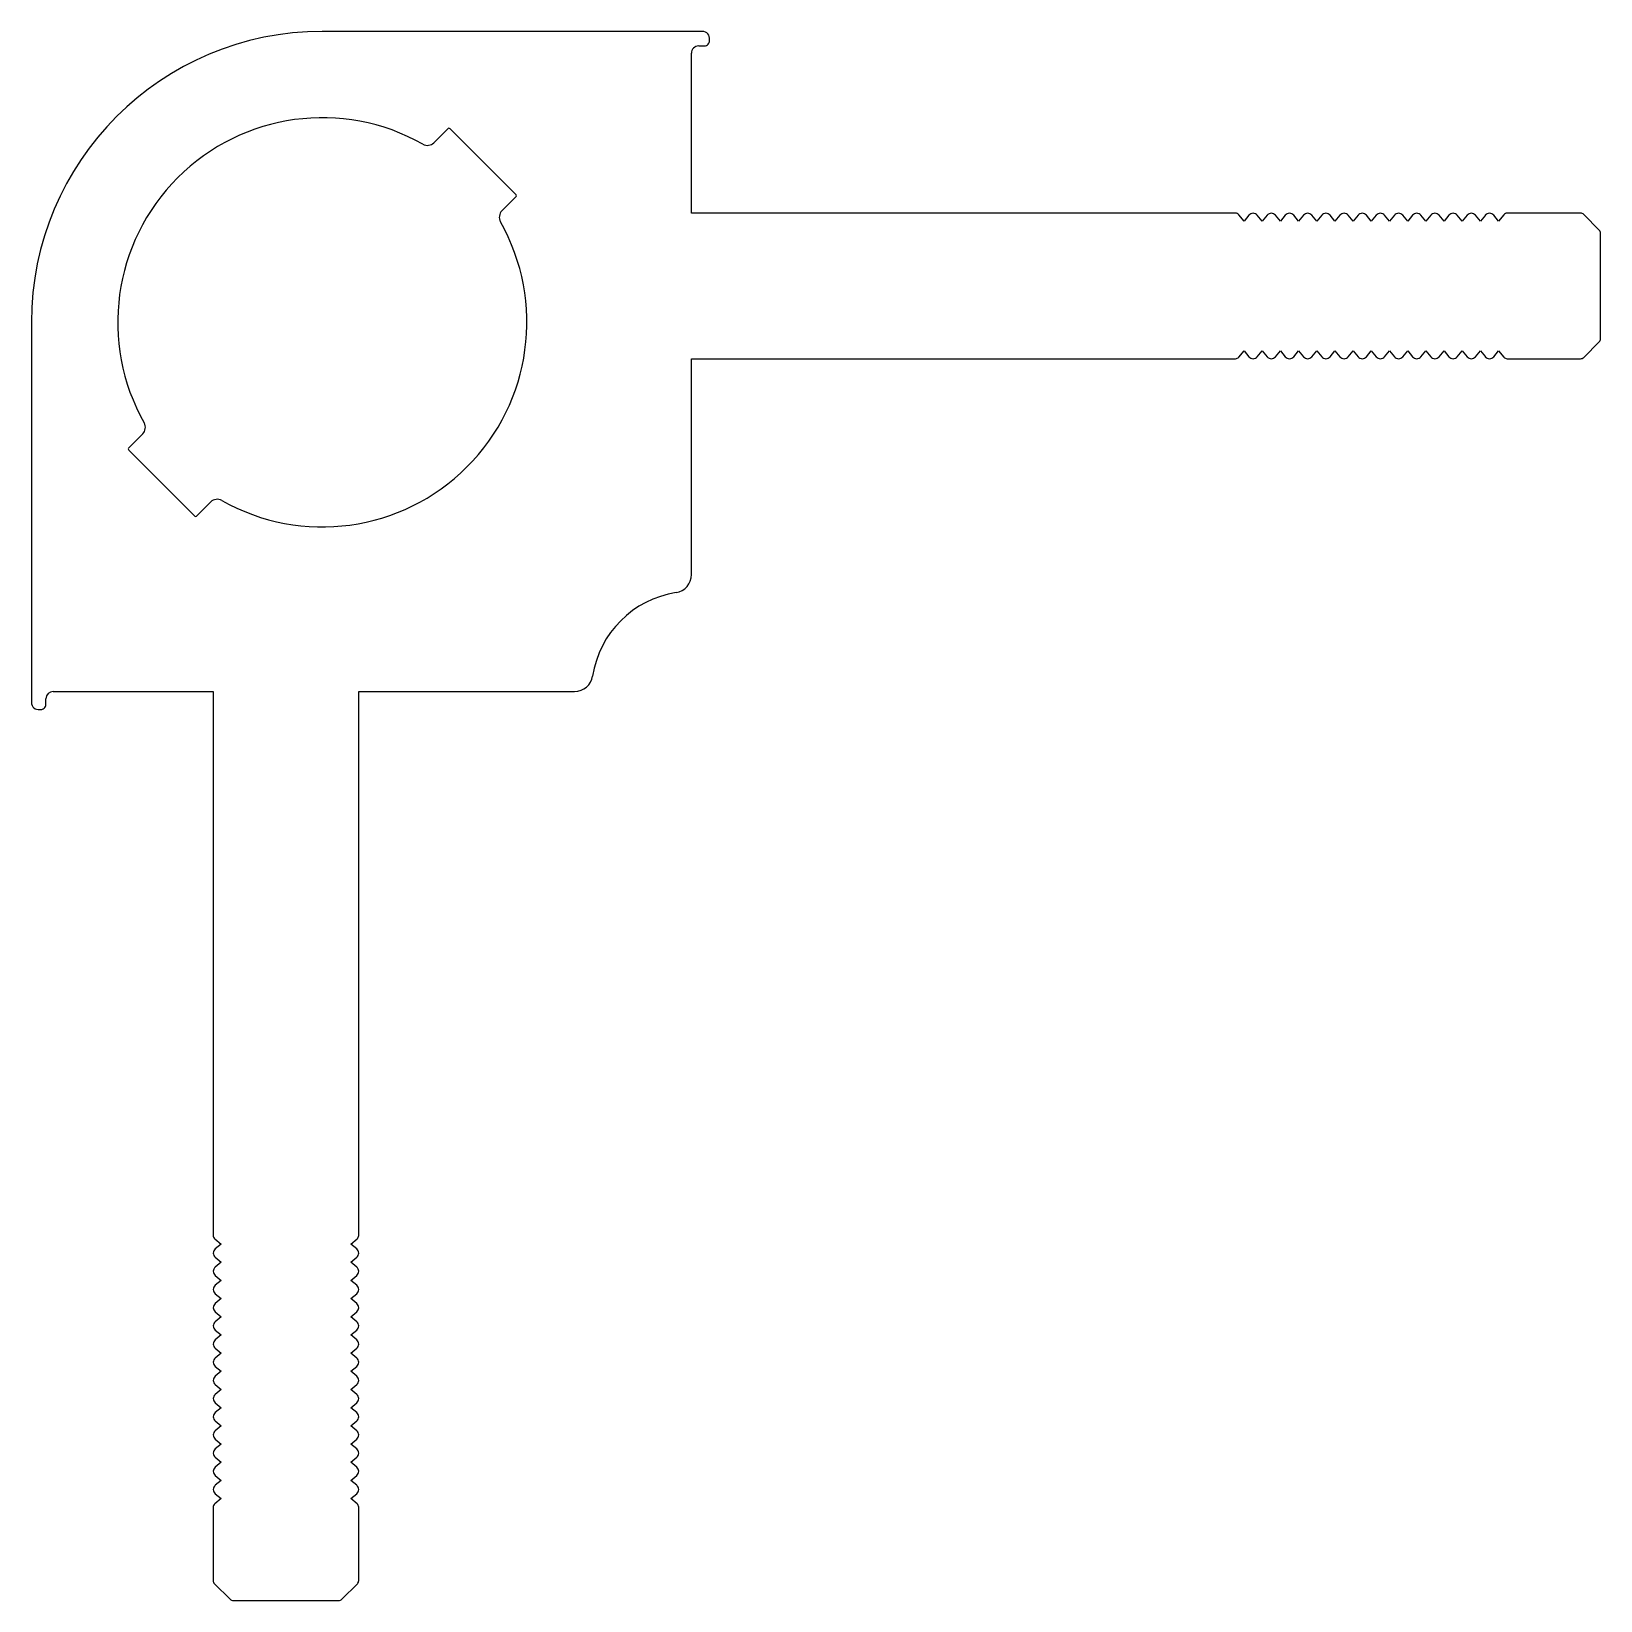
# Model space of a CAD drawing. Extents: x 1274.1 to 1360.4, y 2266.7 to 2353.
import ezdxf

# ---------------------------------------------------------------- set-up
doc = ezdxf.new("R2010")
doc.units = 0
doc.layers.get('0').update_dxf_attribs({"linetype": 'CONTINUOUS'})

msp = doc.modelspace()

# ---------------------------------------------------------------- linework, layer by layer
for p, q in [((1310.986, 2353.036), (1290.086, 2353.036)), ((1310.386, 2343.036), (1310.386, 2351.835)), ((1310.786, 2352.236), (1311.086, 2352.236)), ((1296.217, 2346.914), (1296.981, 2347.678)), ((1297.122, 2347.678), (1300.728, 2344.072)), ((1300.728, 2343.93), (1299.965, 2343.166)), ((1340.3, 2343.036), (1310.386, 2343.036)), ((1340.776, 2342.607), (1340.491, 2342.947)), ((1341.047, 2342.929), (1340.776, 2342.607)), ((1341.776, 2342.607), (1341.506, 2342.929)), ((1342.047, 2342.929), (1341.776, 2342.607)), ((1342.776, 2342.607), (1342.506, 2342.929)), ((1343.047, 2342.929), (1342.776, 2342.607)), ((1343.776, 2342.607), (1343.506, 2342.929)), ((1344.047, 2342.929), (1343.776, 2342.607)), ((1344.776, 2342.607), (1344.506, 2342.929)), ((1345.047, 2342.929), (1344.776, 2342.607)), ((1345.776, 2342.607), (1345.506, 2342.929)), ((1346.047, 2342.929), (1345.776, 2342.607)), ((1346.776, 2342.607), (1346.506, 2342.929)), ((1347.047, 2342.929), (1346.776, 2342.607)), ((1347.776, 2342.607), (1347.506, 2342.929)), ((1348.047, 2342.929), (1347.776, 2342.607)), ((1348.776, 2342.607), (1348.506, 2342.929)), ((1349.047, 2342.929), (1348.776, 2342.607)), ((1349.776, 2342.607), (1349.506, 2342.929)), ((1350.047, 2342.929), (1349.776, 2342.607)), ((1350.776, 2342.607), (1350.506, 2342.929)), ((1351.047, 2342.929), (1350.776, 2342.607)), ((1351.776, 2342.607), (1351.506, 2342.929)), ((1352.047, 2342.929), (1351.776, 2342.607)), ((1352.776, 2342.607), (1352.506, 2342.929)), ((1353.047, 2342.929), (1352.776, 2342.607)), ((1353.776, 2342.607), (1353.506, 2342.929)), ((1354.047, 2342.929), (1353.776, 2342.607)), ((1354.776, 2342.607), (1354.506, 2342.929)), ((1355.062, 2342.947), (1354.776, 2342.607)), ((1359.283, 2343.036), (1355.253, 2343.036)), ((1360.313, 2342.109), (1359.46, 2342.963)), ((1360.386, 2336.14), (1360.386, 2341.932)), ((1274.086, 2337.036), (1274.086, 2316.136)), ((1340.491, 2335.125), (1340.776, 2335.465)), ((1340.776, 2335.465), (1341.047, 2335.143)), ((1341.506, 2335.143), (1341.776, 2335.465)), ((1341.776, 2335.465), (1342.047, 2335.143)), ((1342.506, 2335.143), (1342.776, 2335.465)), ((1342.776, 2335.465), (1343.047, 2335.143)), ((1343.506, 2335.143), (1343.776, 2335.465)), ((1343.776, 2335.465), (1344.047, 2335.143)), ((1344.506, 2335.143), (1344.776, 2335.465)), ((1344.776, 2335.465), (1345.047, 2335.143)), ((1345.506, 2335.143), (1345.776, 2335.465)), ((1345.776, 2335.465), (1346.047, 2335.143)), ((1346.506, 2335.143), (1346.776, 2335.465)), ((1346.776, 2335.465), (1347.047, 2335.143)), ((1347.506, 2335.143), (1347.776, 2335.465)), ((1347.776, 2335.465), (1348.047, 2335.143)), ((1348.506, 2335.143), (1348.776, 2335.465)), ((1348.776, 2335.465), (1349.047, 2335.143)), ((1349.506, 2335.143), (1349.776, 2335.465)), ((1349.776, 2335.465), (1350.047, 2335.143)), ((1350.506, 2335.143), (1350.776, 2335.465)), ((1350.776, 2335.465), (1351.047, 2335.143)), ((1351.506, 2335.143), (1351.776, 2335.465)), ((1351.776, 2335.465), (1352.047, 2335.143)), ((1352.506, 2335.143), (1352.776, 2335.465)), ((1352.776, 2335.465), (1353.047, 2335.143)), ((1353.506, 2335.143), (1353.776, 2335.465)), ((1353.776, 2335.465), (1354.047, 2335.143)), ((1354.506, 2335.143), (1354.776, 2335.465)), ((1354.776, 2335.465), (1355.062, 2335.125)), ((1359.46, 2335.109), (1360.313, 2335.963)), ((1310.386, 2335.036), (1340.3, 2335.036)), ((1310.386, 2323.159), (1310.386, 2335.036)), ((1355.253, 2335.036), (1359.283, 2335.036)), ((1279.444, 2330.142), (1280.208, 2330.905)), ((1283.051, 2326.394), (1279.445, 2330)), ((1283.956, 2327.158), (1283.192, 2326.394)), ((1274.886, 2316.036), (1274.886, 2316.336)), ((1275.286, 2316.736), (1284.086, 2316.736)), ((1284.086, 2316.736), (1284.086, 2286.823)), ((1292.086, 2286.823), (1292.086, 2316.736)), ((1292.086, 2316.736), (1303.964, 2316.736)), ((1284.176, 2286.631), (1284.516, 2286.346)), ((1284.516, 2286.346), (1284.194, 2286.076)), ((1291.657, 2286.346), (1291.997, 2286.631)), ((1291.979, 2286.076), (1291.657, 2286.346)), ((1284.194, 2285.616), (1284.516, 2285.346)), ((1284.516, 2285.346), (1284.194, 2285.076)), ((1291.657, 2285.346), (1291.979, 2285.616)), ((1291.979, 2285.076), (1291.657, 2285.346)), ((1284.194, 2284.616), (1284.516, 2284.346)), ((1291.657, 2284.346), (1291.979, 2284.616)), ((1284.516, 2284.346), (1284.194, 2284.076)), ((1284.194, 2283.616), (1284.516, 2283.346)), ((1291.979, 2284.076), (1291.657, 2284.346)), ((1291.657, 2283.346), (1291.979, 2283.616)), ((1284.516, 2283.346), (1284.194, 2283.076)), ((1291.979, 2283.076), (1291.657, 2283.346)), ((1284.194, 2282.616), (1284.516, 2282.346)), ((1284.516, 2282.346), (1284.194, 2282.076)), ((1291.657, 2282.346), (1291.979, 2282.616)), ((1291.979, 2282.076), (1291.657, 2282.346)), ((1284.194, 2281.616), (1284.516, 2281.346)), ((1284.516, 2281.346), (1284.194, 2281.076)), ((1291.657, 2281.346), (1291.979, 2281.616)), ((1291.979, 2281.076), (1291.657, 2281.346)), ((1284.194, 2280.616), (1284.516, 2280.346)), ((1284.516, 2280.346), (1284.194, 2280.076)), ((1291.657, 2280.346), (1291.979, 2280.616)), ((1291.979, 2280.076), (1291.657, 2280.346)), ((1284.194, 2279.616), (1284.516, 2279.346)), ((1284.516, 2279.346), (1284.194, 2279.076)), ((1291.657, 2279.346), (1291.979, 2279.616)), ((1291.979, 2279.076), (1291.657, 2279.346)), ((1284.194, 2278.616), (1284.516, 2278.346)), ((1284.516, 2278.346), (1284.194, 2278.076)), ((1291.657, 2278.346), (1291.979, 2278.616)), ((1291.979, 2278.076), (1291.657, 2278.346)), ((1284.194, 2277.616), (1284.516, 2277.346)), ((1291.657, 2277.346), (1291.979, 2277.616)), ((1284.516, 2277.346), (1284.194, 2277.076)), ((1284.194, 2276.616), (1284.516, 2276.346)), ((1291.979, 2277.076), (1291.657, 2277.346)), ((1291.657, 2276.346), (1291.979, 2276.616)), ((1284.516, 2276.346), (1284.194, 2276.076)), ((1291.979, 2276.076), (1291.657, 2276.346)), ((1284.194, 2275.616), (1284.516, 2275.346)), ((1284.516, 2275.346), (1284.194, 2275.076)), ((1291.657, 2275.346), (1291.979, 2275.616)), ((1291.979, 2275.076), (1291.657, 2275.346)), ((1284.194, 2274.616), (1284.516, 2274.346)), ((1284.516, 2274.346), (1284.194, 2274.076)), ((1291.657, 2274.346), (1291.979, 2274.616)), ((1291.979, 2274.076), (1291.657, 2274.346)), ((1284.194, 2273.616), (1284.516, 2273.346)), ((1284.516, 2273.346), (1284.194, 2273.076)), ((1291.657, 2273.346), (1291.979, 2273.616)), ((1291.979, 2273.076), (1291.657, 2273.346)), ((1284.516, 2272.346), (1284.176, 2272.061)), ((1284.194, 2272.616), (1284.516, 2272.346)), ((1291.657, 2272.346), (1291.979, 2272.616)), ((1291.997, 2272.061), (1291.657, 2272.346)), ((1284.086, 2271.869), (1284.086, 2267.839)), ((1292.086, 2267.839), (1292.086, 2271.869)), ((1284.16, 2267.663), (1285.013, 2266.809)), ((1291.16, 2266.809), (1292.013, 2267.663)), ((1285.19, 2266.736), (1290.983, 2266.736))]:
    msp.add_line(p, q)
for centre, radius, start, end in [((1290.086, 2337.036), 16, 90, 180), ((1310.986, 2352.636), 0.4, 352.29793, 90), ((1311.086, 2352.536), 0.3, 270.00002, 8.89574), ((1310.786, 2351.836), 0.4, 90.00002, 180.12195), ((1290.086, 2337.036), 11.25, 60.55035, 209.44965), ((1297.051, 2347.607), 0.1, 45.16437, 135.08381), ((1295.863, 2347.268), 0.5, 240.55035, 315), ((1300.658, 2344.001), 0.1, 315.08381, 45.16437), ((1300.318, 2342.813), 0.5, 135, 209.44965), ((1290.086, 2337.036), 11.25, 240.55035, 29.44965), ((1340.3, 2342.786), 0.25, 40.00015, 90.01058), ((1341.276, 2342.736), 0.3, 39.99988, 140.00012), ((1342.276, 2342.736), 0.3, 40.00015, 139.99985), ((1343.276, 2342.736), 0.3, 39.99988, 140.00012), ((1344.276, 2342.736), 0.3, 40.00015, 139.99985), ((1345.276, 2342.736), 0.3, 39.99988, 140.00012), ((1346.276, 2342.736), 0.3, 40.00015, 139.99985), ((1347.276, 2342.736), 0.3, 39.99988, 140.00012), ((1348.276, 2342.736), 0.3, 40.00015, 139.99985), ((1349.276, 2342.736), 0.3, 39.99988, 140.00012), ((1350.276, 2342.736), 0.3, 39.99988, 140.00012), ((1351.276, 2342.736), 0.3, 40.00015, 139.99985), ((1352.276, 2342.736), 0.3, 39.99988, 140.00012), ((1353.276, 2342.736), 0.3, 40.00015, 139.99985), ((1354.276, 2342.736), 0.3, 40.00015, 139.99985), ((1355.253, 2342.786), 0.25, 90.01058, 140.00039), ((1359.283, 2342.786), 0.25, 44.99984, 90), ((1360.136, 2341.932), 0.25, 0, 44.99984), ((1360.136, 2336.14), 0.25, 315.00016, 0), ((1340.3, 2335.286), 0.25, 270.05427, 319.99985), ((1341.276, 2335.336), 0.3, 219.99988, 320.00012), ((1342.276, 2335.336), 0.3, 220.00015, 319.99985), ((1343.276, 2335.336), 0.3, 219.99988, 320.00012), ((1344.276, 2335.336), 0.3, 220.00015, 319.99985), ((1345.276, 2335.336), 0.3, 219.99988, 320.00012), ((1346.276, 2335.336), 0.3, 220.00015, 319.99985), ((1347.276, 2335.336), 0.3, 219.99988, 320.00012), ((1348.276, 2335.336), 0.3, 220.00015, 319.99985), ((1349.276, 2335.336), 0.3, 219.99988, 320.00012), ((1350.276, 2335.336), 0.3, 219.99988, 320.00012), ((1351.276, 2335.336), 0.3, 220.00015, 319.99985), ((1352.276, 2335.336), 0.3, 219.99988, 320.00012), ((1353.276, 2335.336), 0.3, 220.00015, 319.99985), ((1354.276, 2335.336), 0.3, 220.00015, 319.99985), ((1355.253, 2335.286), 0.25, 219.99961, 270.05427), ((1359.283, 2335.286), 0.25, 270, 315.00016), ((1279.855, 2331.259), 0.5, 315, 29.44965), ((1279.515, 2330.071), 0.1, 135.08381, 225.16437), ((1284.309, 2326.804), 0.5, 60.55035, 135), ((1283.121, 2326.465), 0.1, 225.16437, 315.08381), ((1309.386, 2323.159), 1, 278.84988, 360), ((1310.386, 2316.736), 5.5, 98.84988, 171.15012), ((1303.964, 2317.736), 1, 270, 351.15012), ((1275.286, 2316.336), 0.4, 90.12195, 179.99998), ((1274.486, 2316.136), 0.4, 180, 277.70204), ((1274.586, 2316.036), 0.3, 261.10421, 359.99998), ((1284.336, 2286.823), 0.25, 180, 229.99985), ((1291.836, 2286.823), 0.25, 310.00015, 0.05529), ((1284.386, 2285.846), 0.3, 129.99988, 230.00012), ((1291.786, 2285.846), 0.3, 309.99988, 50.00012), ((1284.386, 2284.846), 0.3, 130.00015, 229.99985), ((1291.786, 2284.846), 0.3, 310.00015, 49.99985), ((1284.386, 2283.846), 0.3, 129.99988, 230.00012), ((1291.786, 2283.846), 0.3, 309.99988, 50.00012), ((1284.386, 2282.846), 0.3, 130.00015, 229.99985), ((1291.786, 2282.846), 0.3, 310.00015, 49.99985), ((1284.386, 2281.846), 0.3, 129.99988, 230.00012), ((1291.786, 2281.846), 0.3, 309.99988, 50.00012), ((1284.386, 2280.846), 0.3, 130.00015, 229.99985), ((1291.786, 2280.846), 0.3, 310.00015, 49.99985), ((1284.386, 2279.846), 0.3, 129.99988, 230.00012), ((1291.786, 2279.846), 0.3, 309.99988, 50.00012), ((1284.386, 2278.846), 0.3, 130.00015, 229.99985), ((1291.786, 2278.846), 0.3, 310.00015, 49.99985), ((1284.386, 2277.846), 0.3, 129.99988, 230.00012), ((1291.786, 2277.846), 0.3, 309.99988, 50.00012), ((1284.386, 2276.846), 0.3, 129.99988, 230.00012), ((1291.786, 2276.846), 0.3, 309.99988, 50.00012), ((1284.386, 2275.846), 0.3, 130.00015, 229.99985), ((1291.786, 2275.846), 0.3, 310.00015, 49.99985), ((1284.386, 2274.846), 0.3, 129.99988, 230.00012), ((1291.786, 2274.846), 0.3, 309.99988, 50.00012), ((1284.386, 2273.846), 0.3, 130.00015, 229.99985), ((1291.786, 2273.846), 0.3, 310.00015, 49.99985), ((1284.386, 2272.846), 0.3, 130.00015, 229.99985), ((1291.786, 2272.846), 0.3, 310.00015, 49.99985), ((1284.336, 2271.869), 0.25, 129.99961, 180), ((1291.836, 2271.869), 0.25, 0.05529, 50.00039), ((1284.336, 2267.839), 0.25, 180, 225.00016), ((1291.836, 2267.839), 0.25, 314.99984, 0), ((1285.19, 2266.986), 0.25, 225.00016, 270), ((1290.983, 2266.986), 0.25, 270, 314.99984)]:
    msp.add_arc(centre, radius, start, end)

doc.saveas('drawing.dxf')
